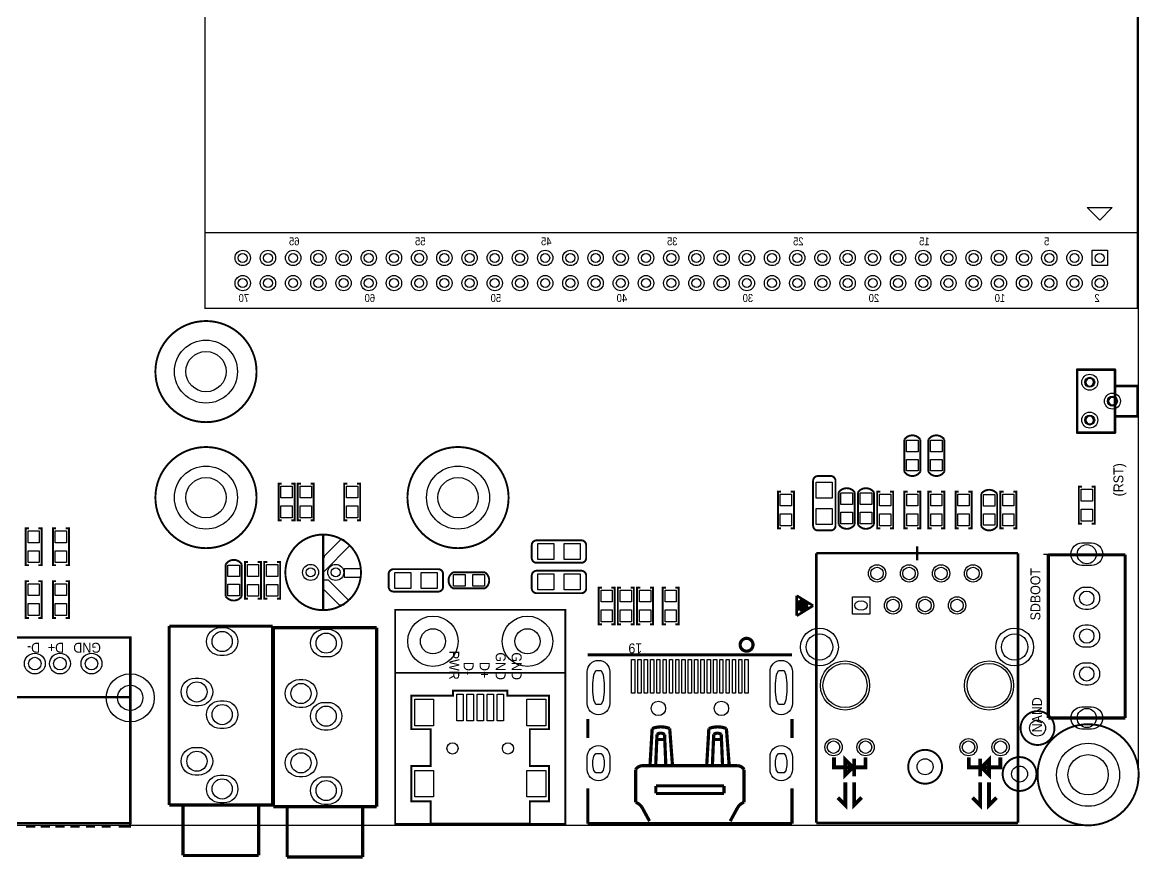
# Model space of a CAD drawing. Extents: x 0 to 180, y -3 to 135.
# Drawn here: x 91.4 to 180.1, y -2.7 to 63.7 of the extents above; entities that cross this region are included whole.
import ezdxf

# ---------------------------------------------------------------- set-up
doc = ezdxf.new("R2010")
doc.units = 0
doc.layers.get('0').update_dxf_attribs({"linetype": 'CONTINUOUS'})
for name, color, linetype in [('BG_OUTLINE', 3, 'CONTINUOUS'), ('BG_SILKSCREEN_TOP', 2, 'CONTINUOUS'), ('MANUFACTURING_NCDRILL_FIGU', 7, 'CONTINUOUS'), ('PG_SILKSCREEN_BOTTOM', 10, 'CONTINUOUS'), ('PG_SILKSCREEN_TOP', 11, 'CONTINUOUS'), ('PIN_BOTTOM', 13, 'CONTINUOUS'), ('PIN_TOP', 12, 'CONTINUOUS')]:
    doc.layers.add(name, color=color, linetype=linetype)

# ---------------------------------------------------------------- blocks, each defined once
blk = doc.blocks.new('FIGURE_CIRCLE')
blk.add_circle((0, 0), 0.5)
blk = doc.blocks.new('FIGURE_OBLONG')
blk.add_lwpolyline([(-0.5, -0.125), (-0.5, 0.125), (-0.416, 0.375), (-0.25, 0.5), (0.25, 0.5), (0.416, 0.375), (0.5, 0.125), (0.5, -0.125), (0.416, -0.375), (0.25, -0.5), (-0.25, -0.5), (-0.416, -0.375)], close=True)

msp = doc.modelspace()

# ---------------------------------------------------------------- linework, layer by layer
at = {"layer": 'BG_OUTLINE'}
msp.add_lwpolyline([(4, 0), (175.9999, 0, 0.414214), (179.9999, 4), (179.9999, 126, 0.414214), (175.9999, 130), (4, 130, 0.414214), (0, 126), (0, 4, 0.414215)], format="xyb", close=True, dxfattribs=at)
at = {"layer": 'BG_SILKSCREEN_TOP'}
for points, const_width in [([(178.1269, 36.1549), (175.1269, 36.1549)], 0.1999), ([(175.1269, 31.1549), (175.1269, 36.1549)], 0.1999), ([(178.1269, 31.1549), (178.1269, 36.1549)], 0.1999), ([(179.927, 34.8549), (178.1269, 34.8549)], 0.1999), ([(179.927, 32.4549), (179.927, 34.8549)], 0.1999), ([(179.927, 32.4549), (178.1269, 32.4549)], 0.1999), ([(178.1269, 31.1549), (175.1269, 31.1549)], 0.1999), ([(103.0839, 15.7995), (111.284, 15.7995)], 0.254), ([(103.0839, 1.5997), (103.0839, 15.7995)], 0.254), ([(111.284, 1.5997), (111.284, 15.7995)], 0.254), ([(111.3389, 15.6725), (119.539, 15.6725)], 0.254), ([(111.3389, 1.4727), (111.3389, 15.6725)], 0.254), ([(119.539, 1.4727), (119.539, 15.6725)], 0.254), ([(103.0839, 1.5997), (111.284, 1.5997)], 0.254), ([(104.1839, -2.4003), (104.1839, 1.5997)], 0.254), ([(110.1839, -2.4003), (110.1839, 1.5997)], 0.254), ([(111.3389, 1.4727), (119.539, 1.4727)], 0.254), ([(112.4389, -2.5273), (112.4389, 1.4727)], 0.254), ([(118.4389, -2.5273), (118.4389, 1.4727)], 0.254), ([(104.1839, -2.4003), (110.1839, -2.4003)], 0.254), ([(112.4389, -2.5273), (118.4389, -2.5273)], 0.254)]:
    msp.add_lwpolyline(points, dxfattribs=dict(at, const_width=const_width))
at = {"layer": 'BG_SILKSCREEN_TOP', "const_width": 0.1001}
for points in [[(175.1768, 36.155, 1), (175.07701, 36.15499, 1)], [(175.1768, 36.155, 1), (175.07701, 36.15499, 1)], [(178.1768, 36.155, 1), (178.077, 36.15499, 1)], [(178.1768, 36.155, 1), (178.077, 36.15499, 1)], [(178.1769, 34.855, 1), (178.0769, 34.85494, 1)], [(179.9771, 34.855, 1), (179.87694, 34.85494, 1)], [(179.9771, 34.855, 1), (179.87694, 34.85494, 1)], [(178.1768, 32.455, 1), (178.077, 32.45506, 1)], [(179.9769, 32.455, 1), (179.87714, 32.45506, 1)], [(179.9769, 32.455, 1), (179.87714, 32.45506, 1)], [(175.1768, 31.155, 1), (175.07701, 31.15501, 1)], [(175.1768, 31.155, 1), (175.07701, 31.15501, 1)], [(178.1768, 31.155, 1), (178.077, 31.15501, 1)], [(178.1768, 31.155, 1), (178.077, 31.15501, 1)]]:
    msp.add_lwpolyline(points, format="xyb", close=True, dxfattribs=at)
at = {"layer": 'BG_SILKSCREEN_TOP'}
for points in [[(176.4778, 35.155, 1), (175.776, 35.15499, 1)], [(176.4778, 35.155, 1), (175.776, 35.15499, 1)], [(176.427, 35.155, 1), (175.8268, 35.15499, 1)], [(178.2778, 33.655, 1), (177.5762, 33.655, 1)], [(178.2778, 33.655, 1), (177.5762, 33.655, 1)], [(178.227, 33.655, 1), (177.627, 33.655, 1)], [(176.4777, 32.1549, 1), (175.7761, 32.1549, 1)], [(176.4777, 32.1549, 1), (175.7761, 32.1549, 1)], [(176.4269, 32.1549, 1), (175.8269, 32.1549, 1)]]:
    msp.add_lwpolyline(points, format="xyb", close=True, dxfattribs=at)
at = {"layer": 'PG_SILKSCREEN_BOTTOM', "const_width": 0.1524}
msp.add_lwpolyline([(173.3285, 7.7114, 1), (170.64328, 7.71138, 1)], format="xyb", close=True, dxfattribs=at)
at = {"layer": 'PG_SILKSCREEN_TOP'}
for points, const_width in [([(105.918, 41.021), (105.918, 96.021), (179.918, 96.021), (179.918, 41.021)], 0.12), ([(121.012, 0.096), (134.512, 0.096), (134.512, 17.096), (121.012, 17.096)], 0.1524), ([(122.301, 10.287), (125.603, 10.287), (125.603, 10.668), (129.921, 10.668), (129.921, 10.287), (133.223, 10.287), (133.223, 7.62), (131.699, 7.62), (131.699, 4.699), (133.223, 4.699), (133.223, 1.905), (131.699, 1.905), (131.699, 0.127), (123.825, 0.127), (123.825, 1.905), (122.301, 1.905), (122.301, 4.699), (123.825, 4.699), (123.825, 7.62), (122.301, 7.62)], 0.1524), ([(156.733, 5.19), (156.733, 3.9901), (157.3329, 4.59)], 0.3), ([(168.133, 3.9901), (168.133, 5.19), (167.5331, 4.59)], 0.3)]:
    msp.add_lwpolyline(points, close=True, dxfattribs=dict(at, const_width=const_width))
for points in [[(175.918, 49.021), (177.918, 49.021), (176.918, 48.021)], [(115.4, 21.266), (115.4, 21.366), (116.7, 22.666), (116.9, 22.666), (117.4, 22.166), (115.4, 20.166), (115.3, 20.166), (115.3, 21.266)], [(117, 20.366), (118.3, 20.366), (118.3, 19.766), (118.2, 19.666), (117, 19.666)], [(115.4, 19.466), (115.7, 19.466), (117.3, 17.866), (116.9, 17.466), (116.6, 17.466), (115.3, 18.766), (115.3, 19.366)]]:
    msp.add_lwpolyline(points, close=True, dxfattribs=at)
for points, const_width in [([(105.918, 47.021), (179.918, 47.021)], 0.12), ([(112.014, 24.1935), (111.76, 24.1935), (111.76, 27.1145), (112.014, 27.1145)], 0.1524), ([(112.776, 24.1935), (113.03, 24.1935), (113.03, 27.1145), (112.776, 27.1145)], 0.1524), ([(113.538, 27.1145), (113.284, 27.1145), (113.284, 24.1935), (113.538, 24.1935)], 0.1524), ([(114.3, 27.1145), (114.554, 27.1145), (114.554, 24.1935), (114.3, 24.1935)], 0.1524), ([(117.221, 24.1935), (116.967, 24.1935), (116.967, 27.1145), (117.221, 27.1145)], 0.1524), ([(117.983, 24.1935), (118.237, 24.1935), (118.237, 27.1145), (117.983, 27.1145)], 0.1524), ([(154.178, 27.3304), (154.178, 23.7744)], 0.1524), ([(155.956, 23.7744), (155.956, 27.3304)], 0.1524), ([(175.514, 23.9395), (175.26, 23.9395), (175.26, 26.8605), (175.514, 26.8605)], 0.1524), ([(176.276, 23.9395), (176.53, 23.9395), (176.53, 26.8605), (176.276, 26.8605)], 0.1524), ([(151.638, 26.4795), (151.384, 26.4795), (151.384, 23.5585), (151.638, 23.5585)], 0.1524), ([(152.4, 26.4795), (152.654, 26.4795), (152.654, 23.5585), (152.4, 23.5585)], 0.1524), ([(159.512, 23.5585), (159.258, 23.5585), (159.258, 26.4795), (159.512, 26.4795)], 0.1524), ([(160.274, 23.5585), (160.528, 23.5585), (160.528, 26.4795), (160.274, 26.4795)], 0.1524), ([(161.671, 23.5585), (161.417, 23.5585), (161.417, 26.4795), (161.671, 26.4795)], 0.1524), ([(162.433, 23.5585), (162.687, 23.5585), (162.687, 26.4795), (162.433, 26.4795)], 0.1524), ([(163.576, 23.5585), (163.322, 23.5585), (163.322, 26.4795), (163.576, 26.4795)], 0.1524), ([(164.338, 23.5585), (164.592, 23.5585), (164.592, 26.4795), (164.338, 26.4795)], 0.1524), ([(165.735, 23.5585), (165.481, 23.5585), (165.481, 26.4795), (165.735, 26.4795)], 0.1524), ([(166.497, 23.5585), (166.751, 23.5585), (166.751, 26.4795), (166.497, 26.4795)], 0.1524), ([(169.291, 26.4795), (169.037, 26.4795), (169.037, 23.5585), (169.291, 23.5585)], 0.1524), ([(170.053, 26.4795), (170.307, 26.4795), (170.307, 23.5585), (170.053, 23.5585)], 0.1524), ([(91.948, 23.5585), (91.694, 23.5585), (91.694, 20.6375), (91.948, 20.6375)], 0.1524), ([(92.71, 23.5585), (92.964, 23.5585), (92.964, 20.6375), (92.71, 20.6375)], 0.1524), ([(94.107, 23.5585), (93.853, 23.5585), (93.853, 20.6375), (94.107, 20.6375)], 0.1524), ([(94.869, 23.5585), (95.123, 23.5585), (95.123, 20.6375), (94.869, 20.6375)], 0.1524), ([(115.3, 23.066), (115.3, 17.066)], 0.2), ([(135.7884, 22.606), (132.2324, 22.606)], 0.1524), ([(162.433, 21.021), (162.433, 22.1209)], 0.2007), ([(154.432, 0.1981), (154.432, 21.59)], 0.2007), ([(154.432, 21.59), (170.434, 21.59)], 0.2007), ([(170.434, 0.1981), (170.434, 21.59)], 0.2007), ([(178.943, 21.463), (172.847, 21.463)], 0.254), ([(172.847, 8.509), (172.847, 21.463)], 0.254), ([(178.943, 8.509), (178.943, 21.463)], 0.254), ([(109.347, 20.8915), (109.093, 20.8915), (109.093, 17.9705), (109.347, 17.9705)], 0.1524), ([(110.109, 20.8915), (110.363, 20.8915), (110.363, 17.9705), (110.109, 17.9705)], 0.1524), ([(110.871, 17.9705), (110.617, 17.9705), (110.617, 20.8915), (110.871, 20.8915)], 0.1524), ([(111.633, 17.9705), (111.887, 17.9705), (111.887, 20.8915), (111.633, 20.8915)], 0.1524), ([(124.4346, 20.32), (120.8786, 20.32)], 0.1524), ([(132.2324, 20.828), (135.7884, 20.828)], 0.1524), ([(135.7884, 20.193), (132.2324, 20.193)], 0.1524), ([(91.948, 16.4465), (91.694, 16.4465), (91.694, 19.3675), (91.948, 19.3675)], 0.1524), ([(92.71, 16.4465), (92.964, 16.4465), (92.964, 19.3675), (92.71, 19.3675)], 0.1524), ([(94.107, 16.4465), (93.853, 16.4465), (93.853, 19.3675), (94.107, 19.3675)], 0.1524), ([(94.869, 16.4465), (95.123, 16.4465), (95.123, 19.3675), (94.869, 19.3675)], 0.1524), ([(137.414, 15.9385), (137.16, 15.9385), (137.16, 18.8595), (137.414, 18.8595)], 0.1524), ([(138.176, 15.9385), (138.43, 15.9385), (138.43, 18.8595), (138.176, 18.8595)], 0.1524), ([(138.938, 15.9385), (138.684, 15.9385), (138.684, 18.8595), (138.938, 18.8595)], 0.1524), ([(139.7, 15.9385), (139.954, 15.9385), (139.954, 18.8595), (139.7, 18.8595)], 0.1524), ([(140.462, 15.9385), (140.208, 15.9385), (140.208, 18.8595), (140.462, 18.8595)], 0.1524), ([(141.224, 15.9385), (141.478, 15.9385), (141.478, 18.8595), (141.224, 18.8595)], 0.1524), ([(142.494, 15.9385), (142.24, 15.9385), (142.24, 18.8595), (142.494, 18.8595)], 0.1524), ([(143.256, 15.9385), (143.51, 15.9385), (143.51, 18.8595), (143.256, 18.8595)], 0.1524), ([(120.8786, 18.542), (124.4346, 18.542)], 0.1524), ([(132.2324, 18.415), (135.7884, 18.415)], 0.1524), ([(152.8775, 18.2194), (154.178, 17.4193)], 0.2007), ([(152.8775, 16.6192), (152.8775, 18.2194)], 0.2007), ([(153.0883, 17.8511), (153.7614, 17.4244)], 0.5994), ([(153.0883, 17.8511), (153.1214, 17.0332)], 0.5994), ([(152.8775, 16.6192), (154.178, 17.4193)], 0.2007), ([(153.1214, 17.0332), (153.7614, 17.4244)], 0.5994), ([(99.9897, 10.1092), (99.9897, 14.8971), (86.7817, 14.8971), (86.7817, 0.1651), (99.9897, 0.1651), (99.9897, 10.1194), (99.949, 10.16), (86.868, 10.16)], 0.2032), ([(136.299, 13.5209), (152.4991, 13.5209)], 0.254), ([(121.012, 12.096), (134.512, 12.096)], 0.1524), ([(136.299, 8.4211), (136.299, 6.921)], 0.254), ([(152.4991, 8.4211), (152.4991, 6.921)], 0.254), ([(178.943, 8.509), (172.847, 8.509)], 0.254), ([(142.3891, 7.205), (142.489, 4.8049)], 0.254), ([(142.7966, 7.6736), (143.016, 4.7701)], 0.254), ([(146.889, 7.205), (146.9891, 4.8049)], 0.254), ([(147.2967, 7.6736), (147.5161, 4.7701)], 0.254), ([(141.7889, 6.8049), (142.3891, 6.8049)], 0.254), ([(146.2891, 6.8049), (146.889, 6.8049)], 0.254), ([(158.3329, 5.3899), (158.3329, 4.59), (155.8331, 4.59), (155.8331, 5.3899)], 0.3), ([(157.433, 3.89), (157.433, 5.2901)], 0.3), ([(169.0329, 5.3899), (169.0329, 4.59), (166.5331, 4.59), (166.5331, 5.3899)], 0.3), ([(167.433, 3.89), (167.433, 5.2901)], 0.3), ([(136.299, 0.1209), (136.299, 2.921)], 0.254), ([(141.699, 2.5209), (141.699, 3.1209)], 0.254), ([(141.699, 3.1209), (147.0991, 3.1209)], 0.254), ([(147.0991, 3.1209), (147.0991, 2.5209)], 0.254), ([(152.4991, 2.921), (152.4991, 0.1209)], 0.254), ([(156.733, 3.3899), (156.733, 1.59), (156.133, 2.19)], 0.3), ([(157.433, 3.3899), (157.433, 1.59), (158.033, 2.19)], 0.3), ([(167.433, 3.3899), (167.433, 1.59), (166.833, 2.19)], 0.3), ([(168.133, 3.3899), (168.133, 1.59), (168.733, 2.19)], 0.3), ([(147.0991, 2.5209), (141.699, 2.5209)], 0.254), ([(148.1991, 1.4209), (147.5989, 0.3211)], 0.254), ([(99.9744, 0.1778), (99.9744, -0.127), (99.06, -0.127)], 0.1524), ([(152.4991, 0.1209), (136.299, 0.1209)], 0.254), ([(154.432, 0.1829), (170.434, 0.1829)], 0.2007), ([(92.456, -0.127), (91.7194, -0.127)], 0.1524), ([(93.6244, -0.127), (92.8878, -0.127)], 0.1524), ([(94.7928, -0.127), (94.0562, -0.127)], 0.1524), ([(95.9866, -0.127), (95.25, -0.127)], 0.1524), ([(97.2058, -0.127), (96.4692, -0.127)], 0.1524), ([(98.4504, -0.127), (97.7138, -0.127)], 0.1524)]:
    msp.add_lwpolyline(points, dxfattribs=dict(at, const_width=const_width))
for points, const_width in [([(110.0132, 35.9999, 1), (101.98678, 35.9999, 1)], 0.1524), ([(161.417, 28.067), (161.417, 30.607, -0.520792), (162.687, 30.607), (162.687, 28.067, -0.55976)], 0.1524), ([(163.322, 28.067), (163.322, 30.607, -0.520792), (164.592, 30.607), (164.592, 28.067, -0.55976)], 0.1524), ([(110.0132, 25.9999, 1), (101.98678, 25.99989, 1)], 0.1524), ([(130.0132, 25.9999, 1), (121.9868, 25.99989, 1)], 0.1524), ([(156.21, 23.876), (156.21, 26.416, -0.520792), (157.48, 26.416), (157.48, 23.876, -0.55976)], 0.1524), ([(157.734, 23.876), (157.734, 26.416, -0.520792), (159.004, 26.416), (159.004, 23.876, -0.55976)], 0.1524), ([(167.513, 23.749), (167.513, 26.289, -0.520792), (168.783, 26.289), (168.783, 23.749, -0.55976)], 0.1524), ([(118.3, 20.066, 1), (112.3, 20.066, 1)], 0.1524), ([(108.839, 20.701), (108.839, 18.161, -0.520792), (107.569, 18.161), (107.569, 20.701, -0.559779)], 0.1524), ([(125.603, 20.066), (128.143, 20.066, -0.520877), (128.143, 18.796), (125.603, 18.796, -0.55976)], 0.1524), ([(149.4089, 14.321, 1), (148.38949, 14.321, 1)], 0.254), ([(180.0131, 4, 1), (171.9867, 3.99998, 1)], 0.1524), ([(164.408, 4.638, 1), (161.72292, 4.63808, 1)], 0.1524), ([(171.9035, 4.064, 1), (169.2185, 4.064, 1)], 0.1524)]:
    msp.add_lwpolyline(points, format="xyb", close=True, dxfattribs=dict(at, const_width=const_width))
for points, const_width in [([(154.178, 27.3304, -0.414214), (154.559, 27.7114), (155.575, 27.7114, -0.414214), (155.956, 27.3304)], 0.1524), ([(155.956, 23.7744, -0.414214), (155.575, 23.3934), (154.559, 23.3934, -0.414214), (154.178, 23.7744)], 0.1524), ([(132.2324, 20.828, -0.414214), (131.8514, 21.209), (131.8514, 22.225, -0.414214), (132.2324, 22.606)], 0.1524), ([(135.7884, 22.606, -0.414214), (136.1694, 22.225), (136.1694, 21.209, -0.414214), (135.7884, 20.828)], 0.1524), ([(120.8786, 18.542, -0.414214), (120.4976, 18.923), (120.4976, 19.939, -0.414214), (120.8786, 20.32)], 0.1524), ([(124.4346, 20.32, -0.414214), (124.8156, 19.939), (124.8156, 18.923, -0.414214), (124.4346, 18.542)], 0.1524), ([(132.2324, 18.415, -0.414214), (131.8514, 18.796), (131.8514, 19.812, -0.414214), (132.2324, 20.193)], 0.1524), ([(135.7884, 20.193, -0.414214), (136.1694, 19.812), (136.1694, 18.796, -0.414214), (135.7884, 18.415)], 0.1524), ([(141.236, 4.7701), (141.4067, 7.6736, -0.189399), (142.7966, 7.6736)], 0.254), ([(141.6891, 4.8049), (141.7889, 7.205, -0.333147), (142.3891, 7.205)], 0.254), ([(145.7361, 4.7701), (145.9068, 7.6736, -0.189399), (147.2967, 7.6736)], 0.254), ([(146.189, 4.8049), (146.2891, 7.205, -0.333082), (146.889, 7.205)], 0.254), ([(140.0991, 1.8209), (140.0991, 4.4211, -0.236012), (140.5989, 4.7211)], 0.254), ([(140.5989, 4.7211), (148.1991, 4.7211, -0.236029), (148.699, 4.4211)], 0.254), ([(148.699, 4.4211), (148.699, 1.8209, 0.162245), (148.1991, 1.4209)], 0.254), ([(141.1991, 0.3211), (140.5989, 1.4209, 0.151034), (140.0991, 1.8209)], 0.254)]:
    msp.add_lwpolyline(points, format="xyb", dxfattribs=dict(at, const_width=const_width))
msp.add_lwpolyline([(173.228, 21.4859), (172.466, 21.4861)], dxfattribs=at)
msp.add_lwpolyline([(173.228, 21.4859), (172.466, 21.4861)], dxfattribs=at)
msp.add_lwpolyline([(173.228, 21.4859), (172.466, 21.4861)], dxfattribs=at)
at = {"layer": 'PIN_BOTTOM'}
for points in [[(176.3084, 44.4114), (176.3084, 45.6306), (177.5276, 45.6306), (177.5276, 44.4114)], [(158.6662, 18.128), (158.6662, 16.7564), (157.2946, 16.7564), (157.2946, 18.128)]]:
    msp.add_lwpolyline(points, close=True, dxfattribs=at)
for points in [[(175.514, 22.398), (176.276, 22.398, -1), (176.276, 20.62), (175.514, 20.62, -1)], [(175.768, 18.8981), (176.022, 18.8981, -1), (176.022, 17.1201), (175.768, 17.1201, -1)], [(107.4345, 13.47835), (107.1345, 13.47835, -1), (107.1345, 15.67825), (107.4345, 15.67825, -1)], [(115.6895, 13.35135), (115.3895, 13.35135, -1), (115.3895, 15.55125), (115.6895, 15.55125, -1)], [(175.768, 15.8981), (176.022, 15.8981, -1), (176.022, 14.1201), (175.768, 14.1201, -1)], [(138.0381, 12.191), (138.0381, 9.651, -1), (136.2601, 9.651), (136.2601, 12.191, -1)], [(152.5379, 12.191), (152.5379, 9.651, -1), (150.7599, 9.651), (150.7599, 12.191, -1)], [(175.768, 12.8981), (176.022, 12.8981, -1), (176.022, 11.1201), (175.768, 11.1201, -1)], [(105.4345, 9.47835), (105.1345, 9.47835, -1), (105.1345, 11.67825), (105.4345, 11.67825, -1)], [(113.6895, 9.35135), (113.3895, 9.35135, -1), (113.3895, 11.55125), (113.6895, 11.55125, -1)], [(107.4345, 7.67855), (107.1345, 7.67855, -1), (107.1345, 9.87845), (107.4345, 9.87845, -1)], [(115.6895, 7.55155), (115.3895, 7.55155, -1), (115.3895, 9.75145), (115.6895, 9.75145, -1)], [(175.514, 9.398), (176.276, 9.398, -1), (176.276, 7.62), (175.514, 7.62, -1)], [(138.0381, 5.429), (138.0381, 4.413, -1), (136.2601, 4.413), (136.2601, 5.429, -1)], [(152.5379, 5.429), (152.5379, 4.413, -1), (150.7599, 4.413), (150.7599, 5.429, -1)], [(105.4345, 3.97855), (105.1345, 3.97855, -1), (105.1345, 6.17845), (105.4345, 6.17845, -1)], [(113.6895, 3.85155), (113.3895, 3.85155, -1), (113.3895, 6.05145), (113.6895, 6.05145, -1)], [(107.4345, 1.77835), (107.1345, 1.77835, -1), (107.1345, 3.97825), (107.4345, 3.97825, -1)], [(115.6895, 1.65135), (115.3895, 1.65135, -1), (115.3895, 3.85125), (115.6895, 3.85125, -1)]]:
    msp.add_lwpolyline(points, format="xyb", close=True, dxfattribs=at)
for centre, radius in [((108.9179, 45.021), 0.6096), ((110.9179, 45.021), 0.6096), ((112.9179, 45.021), 0.6096), ((114.9179, 45.021), 0.6096), ((116.9179, 45.021), 0.6096), ((118.9179, 45.021), 0.6096), ((120.9179, 45.021), 0.6096), ((122.9179, 45.021), 0.6096), ((124.9179, 45.021), 0.6096), ((126.9179, 45.021), 0.6096), ((128.9179, 45.021), 0.6096), ((130.9179, 45.021), 0.6096), ((132.9179, 45.021), 0.6096), ((134.9179, 45.021), 0.6096), ((136.9179, 45.021), 0.6096), ((138.9179, 45.021), 0.6096), ((140.9179, 45.021), 0.6096), ((142.9179, 45.021), 0.6096), ((144.9179, 45.021), 0.6096), ((146.9179, 45.021), 0.6096), ((148.9179, 45.021), 0.6096), ((150.9179, 45.021), 0.6096), ((152.9179, 45.021), 0.6096), ((154.918, 45.021), 0.6096), ((156.918, 45.021), 0.6096), ((158.918, 45.021), 0.6096), ((160.918, 45.021), 0.6096), ((162.918, 45.021), 0.6096), ((164.918, 45.021), 0.6096), ((166.918, 45.021), 0.6096), ((168.918, 45.021), 0.6096), ((170.918, 45.021), 0.6096), ((172.918, 45.021), 0.6096), ((174.918, 45.021), 0.6096), ((108.9179, 43.021), 0.6096), ((110.9179, 43.021), 0.6096), ((112.9179, 43.021), 0.6096), ((114.9179, 43.021), 0.6096), ((116.9179, 43.021), 0.6096), ((118.9179, 43.021), 0.6096), ((120.9179, 43.021), 0.6096), ((122.9179, 43.021), 0.6096), ((124.9179, 43.021), 0.6096), ((126.9179, 43.021), 0.6096), ((128.9179, 43.021), 0.6096), ((130.9179, 43.021), 0.6096), ((132.9179, 43.021), 0.6096), ((134.9179, 43.021), 0.6096), ((136.9179, 43.021), 0.6096), ((138.9179, 43.021), 0.6096), ((140.9179, 43.021), 0.6096), ((142.9179, 43.021), 0.6096), ((144.9179, 43.021), 0.6096), ((146.9179, 43.021), 0.6096), ((148.9179, 43.021), 0.6096), ((150.9179, 43.021), 0.6096), ((152.9179, 43.021), 0.6096), ((154.918, 43.021), 0.6096), ((156.918, 43.021), 0.6096), ((158.918, 43.021), 0.6096), ((160.918, 43.021), 0.6096), ((162.918, 43.021), 0.6096), ((164.918, 43.021), 0.6096), ((166.918, 43.021), 0.6096), ((168.918, 43.021), 0.6096), ((170.918, 43.021), 0.6096), ((172.918, 43.021), 0.6096), ((174.918, 43.021), 0.6096), ((176.918, 43.021), 0.6096), ((106, 35.9999), 2.5), ((176.1269, 35.1549), 0.635), ((177.927, 33.655), 0.635), ((176.1269, 32.1549), 0.635), ((106, 25.9999), 2.5), ((126, 25.9999), 2.5), ((114.3, 20.066), 0.635), ((116.3, 20.066), 0.635), ((159.2504, 19.9822), 0.6858), ((161.7904, 19.9822), 0.6858), ((164.3304, 19.9822), 0.6858), ((166.8704, 19.9822), 0.6858), ((160.5204, 17.4422), 0.6858), ((163.0604, 17.4422), 0.6858), ((165.6004, 17.4422), 0.6858), ((124.012, 14.596), 2), ((131.512, 14.596), 2), ((154.6804, 14.1422), 1.4986), ((170.1703, 14.1422), 1.4986), ((92.4204, 12.827), 0.8255), ((94.4143, 12.827), 0.8255), ((96.9162, 12.827), 0.8255), ((156.7104, 11.0922), 1.94995), ((168.1404, 11.0922), 1.94995), ((99.9896, 10.1092), 1.905), ((141.8989, 9.271), 0.5715), ((146.8991, 9.271), 0.5715), ((171.9859, 7.7114), 0.635), ((155.8003, 6.1923), 0.6858), ((158.3403, 6.1923), 0.6858), ((166.5105, 6.1923), 0.6858), ((169.0505, 6.1923), 0.6858), ((175.9999, 4), 2.5)]:
    msp.add_circle(centre, radius, dxfattribs=at)
at = {"layer": 'PIN_TOP'}
for points in [[(176.3084, 44.4114), (176.3084, 45.6306), (177.5276, 45.6306), (177.5276, 44.4114)], [(162.5092, 29.6418), (161.5948, 29.6418), (161.5948, 30.5562), (162.5092, 30.5562)], [(164.4142, 29.6418), (163.4998, 29.6418), (163.4998, 30.5562), (164.4142, 30.5562)], [(162.5092, 28.1178), (161.5948, 28.1178), (161.5948, 29.0322), (162.5092, 29.0322)], [(164.4142, 28.1178), (163.4998, 28.1178), (163.4998, 29.0322), (164.4142, 29.0322)], [(112.8395, 25.9715), (111.9505, 25.9715), (111.9505, 26.9113), (112.8395, 26.9113)], [(113.4745, 26.9113), (114.3635, 26.9113), (114.3635, 25.9715), (113.4745, 25.9715)], [(118.0465, 25.9715), (117.1575, 25.9715), (117.1575, 26.9113), (118.0465, 26.9113)], [(155.702, 25.9588), (154.432, 25.9588), (154.432, 27.2288), (155.702, 27.2288)], [(176.3395, 25.7175), (175.4505, 25.7175), (175.4505, 26.6573), (176.3395, 26.6573)], [(151.5745, 26.2763), (152.4635, 26.2763), (152.4635, 25.3365), (151.5745, 25.3365)], [(157.3022, 25.4508), (156.3878, 25.4508), (156.3878, 26.3652), (157.3022, 26.3652)], [(158.8262, 25.4508), (157.9118, 25.4508), (157.9118, 26.3652), (158.8262, 26.3652)], [(160.3375, 25.3365), (159.4485, 25.3365), (159.4485, 26.2763), (160.3375, 26.2763)], [(162.4965, 25.3365), (161.6075, 25.3365), (161.6075, 26.2763), (162.4965, 26.2763)], [(164.4015, 25.3365), (163.5125, 25.3365), (163.5125, 26.2763), (164.4015, 26.2763)], [(166.5605, 25.3365), (165.6715, 25.3365), (165.6715, 26.2763), (166.5605, 26.2763)], [(168.6052, 25.3238), (167.6908, 25.3238), (167.6908, 26.2382), (168.6052, 26.2382)], [(169.2275, 26.2763), (170.1165, 26.2763), (170.1165, 25.3365), (169.2275, 25.3365)], [(112.8395, 24.3967), (111.9505, 24.3967), (111.9505, 25.3365), (112.8395, 25.3365)], [(113.4745, 25.3365), (114.3635, 25.3365), (114.3635, 24.3967), (113.4745, 24.3967)], [(118.0465, 24.3967), (117.1575, 24.3967), (117.1575, 25.3365), (118.0465, 25.3365)], [(155.702, 23.876), (154.432, 23.876), (154.432, 25.146), (155.702, 25.146)], [(157.3022, 23.9268), (156.3878, 23.9268), (156.3878, 24.8412), (157.3022, 24.8412)], [(158.8262, 23.9268), (157.9118, 23.9268), (157.9118, 24.8412), (158.8262, 24.8412)], [(176.3395, 24.1427), (175.4505, 24.1427), (175.4505, 25.0825), (176.3395, 25.0825)], [(151.5745, 24.7015), (152.4635, 24.7015), (152.4635, 23.7617), (151.5745, 23.7617)], [(160.3375, 23.7617), (159.4485, 23.7617), (159.4485, 24.7015), (160.3375, 24.7015)], [(162.4965, 23.7617), (161.6075, 23.7617), (161.6075, 24.7015), (162.4965, 24.7015)], [(164.4015, 23.7617), (163.5125, 23.7617), (163.5125, 24.7015), (164.4015, 24.7015)], [(166.5605, 23.7617), (165.6715, 23.7617), (165.6715, 24.7015), (166.5605, 24.7015)], [(168.6052, 23.7998), (167.6908, 23.7998), (167.6908, 24.7142), (168.6052, 24.7142)], [(169.2275, 24.7015), (170.1165, 24.7015), (170.1165, 23.7617), (169.2275, 23.7617)], [(91.8845, 23.3553), (92.7735, 23.3553), (92.7735, 22.4155), (91.8845, 22.4155)], [(94.0435, 23.3553), (94.9325, 23.3553), (94.9325, 22.4155), (94.0435, 22.4155)], [(132.334, 21.082), (132.334, 22.352), (133.604, 22.352), (133.604, 21.082)], [(134.4168, 21.082), (134.4168, 22.352), (135.6868, 22.352), (135.6868, 21.082)], [(91.8845, 21.7805), (92.7735, 21.7805), (92.7735, 20.8407), (91.8845, 20.8407)], [(94.0435, 21.7805), (94.9325, 21.7805), (94.9325, 20.8407), (94.0435, 20.8407)], [(107.7468, 20.6502), (108.6612, 20.6502), (108.6612, 19.7358), (107.7468, 19.7358)], [(109.2835, 20.6883), (110.1725, 20.6883), (110.1725, 19.7485), (109.2835, 19.7485)], [(111.6965, 19.7485), (110.8075, 19.7485), (110.8075, 20.6883), (111.6965, 20.6883)], [(122.2502, 20.066), (122.2502, 18.796), (120.9802, 18.796), (120.9802, 20.066)], [(124.333, 20.066), (124.333, 18.796), (123.063, 18.796), (123.063, 20.066)], [(125.6538, 18.9738), (125.6538, 19.8882), (126.5682, 19.8882), (126.5682, 18.9738)], [(127.1778, 18.9738), (127.1778, 19.8882), (128.0922, 19.8882), (128.0922, 18.9738)], [(132.334, 18.669), (132.334, 19.939), (133.604, 19.939), (133.604, 18.669)], [(134.4168, 18.669), (134.4168, 19.939), (135.6868, 19.939), (135.6868, 18.669)], [(92.7735, 18.2245), (91.8845, 18.2245), (91.8845, 19.1643), (92.7735, 19.1643)], [(94.9325, 18.2245), (94.0435, 18.2245), (94.0435, 19.1643), (94.9325, 19.1643)], [(107.7468, 19.1262), (108.6612, 19.1262), (108.6612, 18.2118), (107.7468, 18.2118)], [(109.2835, 19.1135), (110.1725, 19.1135), (110.1725, 18.1737), (109.2835, 18.1737)], [(111.6965, 18.1737), (110.8075, 18.1737), (110.8075, 19.1135), (111.6965, 19.1135)], [(138.2395, 17.7165), (137.3505, 17.7165), (137.3505, 18.6563), (138.2395, 18.6563)], [(139.7635, 17.7165), (138.8745, 17.7165), (138.8745, 18.6563), (139.7635, 18.6563)], [(141.2875, 17.7165), (140.3985, 17.7165), (140.3985, 18.6563), (141.2875, 18.6563)], [(143.3195, 17.7165), (142.4305, 17.7165), (142.4305, 18.6563), (143.3195, 18.6563)], [(158.6662, 18.128), (158.6662, 16.7564), (157.2946, 16.7564), (157.2946, 18.128)], [(92.7735, 16.6497), (91.8845, 16.6497), (91.8845, 17.5895), (92.7735, 17.5895)], [(94.9325, 16.6497), (94.0435, 16.6497), (94.0435, 17.5895), (94.9325, 17.5895)], [(138.2395, 16.1417), (137.3505, 16.1417), (137.3505, 17.0815), (138.2395, 17.0815)], [(139.7635, 16.1417), (138.8745, 16.1417), (138.8745, 17.0815), (139.7635, 17.0815)], [(141.2875, 16.1417), (140.3985, 16.1417), (140.3985, 17.0815), (141.2875, 17.0815)], [(143.3195, 16.1417), (142.4305, 16.1417), (142.4305, 17.0815), (143.3195, 17.0815)], [(139.7719, 10.4874), (139.7719, 13.1544), (140.0259, 13.1544), (140.0259, 10.4874)], [(140.272, 10.4874), (140.272, 13.1544), (140.526, 13.1544), (140.526, 10.4874)], [(140.7719, 10.4874), (140.7719, 13.1544), (141.0259, 13.1544), (141.0259, 10.4874)], [(141.272, 10.4874), (141.272, 13.1544), (141.526, 13.1544), (141.526, 10.4874)], [(141.7719, 10.4874), (141.7719, 13.1544), (142.0259, 13.1544), (142.0259, 10.4874)], [(142.272, 10.4874), (142.272, 13.1544), (142.526, 13.1544), (142.526, 10.4874)], [(142.7719, 10.4874), (142.7719, 13.1544), (143.0259, 13.1544), (143.0259, 10.4874)], [(143.272, 10.4874), (143.272, 13.1544), (143.526, 13.1544), (143.526, 10.4874)], [(143.7719, 10.4874), (143.7719, 13.1544), (144.0259, 13.1544), (144.0259, 10.4874)], [(144.272, 10.4874), (144.272, 13.1544), (144.526, 13.1544), (144.526, 10.4874)], [(144.7721, 10.4874), (144.7721, 13.1544), (145.0261, 13.1544), (145.0261, 10.4874)], [(145.272, 10.4874), (145.272, 13.1544), (145.526, 13.1544), (145.526, 10.4874)], [(145.7721, 10.4874), (145.7721, 13.1544), (146.0261, 13.1544), (146.0261, 10.4874)], [(146.272, 10.4874), (146.272, 13.1544), (146.526, 13.1544), (146.526, 10.4874)], [(146.7721, 10.4874), (146.7721, 13.1544), (147.0261, 13.1544), (147.0261, 10.4874)], [(147.272, 10.4874), (147.272, 13.1544), (147.526, 13.1544), (147.526, 10.4874)], [(147.7721, 10.4874), (147.7721, 13.1544), (148.0261, 13.1544), (148.0261, 10.4874)], [(148.272, 10.4874), (148.272, 13.1544), (148.526, 13.1544), (148.526, 10.4874)], [(148.7721, 10.4874), (148.7721, 13.1544), (149.0261, 13.1544), (149.0261, 10.4874)], [(122.5626, 7.8918), (122.5626, 10), (124.0612, 10), (124.0612, 7.8918)], [(125.9081, 8.2918), (125.9081, 10.4), (126.4161, 10.4), (126.4161, 8.2918)], [(126.7079, 8.2918), (126.7079, 10.4), (127.2159, 10.4), (127.2159, 8.2918)], [(127.508, 8.2918), (127.508, 10.4), (128.016, 10.4), (128.016, 8.2918)], [(128.3081, 8.2918), (128.3081, 10.4), (128.8161, 10.4), (128.8161, 8.2918)], [(129.1079, 8.2918), (129.1079, 10.4), (129.6159, 10.4), (129.6159, 8.2918)], [(131.4628, 7.8918), (131.4628, 10), (132.9614, 10), (132.9614, 7.8918)], [(122.5626, 2.2418), (122.5626, 4.35), (124.0612, 4.35), (124.0612, 2.2418)], [(131.4628, 2.2418), (131.4628, 4.35), (132.9614, 4.35), (132.9614, 2.2418)]]:
    msp.add_lwpolyline(points, close=True, dxfattribs=at)
for points in [[(175.514, 22.398), (176.276, 22.398, -1), (176.276, 20.62), (175.514, 20.62, -1)], [(175.768, 18.8981), (176.022, 18.8981, -1), (176.022, 17.1201), (175.768, 17.1201, -1)], [(107.4345, 13.47835), (107.1345, 13.47835, -1), (107.1345, 15.67825), (107.4345, 15.67825, -1)], [(115.6895, 13.35135), (115.3895, 13.35135, -1), (115.3895, 15.55125), (115.6895, 15.55125, -1)], [(175.768, 15.8981), (176.022, 15.8981, -1), (176.022, 14.1201), (175.768, 14.1201, -1)], [(138.0381, 12.191), (138.0381, 9.651, -1), (136.2601, 9.651), (136.2601, 12.191, -1)], [(152.5379, 12.191), (152.5379, 9.651, -1), (150.7599, 9.651), (150.7599, 12.191, -1)], [(175.768, 12.8981), (176.022, 12.8981, -1), (176.022, 11.1201), (175.768, 11.1201, -1)], [(105.4345, 9.47835), (105.1345, 9.47835, -1), (105.1345, 11.67825), (105.4345, 11.67825, -1)], [(113.6895, 9.35135), (113.3895, 9.35135, -1), (113.3895, 11.55125), (113.6895, 11.55125, -1)], [(107.4345, 7.67855), (107.1345, 7.67855, -1), (107.1345, 9.87845), (107.4345, 9.87845, -1)], [(115.6895, 7.55155), (115.3895, 7.55155, -1), (115.3895, 9.75145), (115.6895, 9.75145, -1)], [(175.514, 9.398), (176.276, 9.398, -1), (176.276, 7.62), (175.514, 7.62, -1)], [(138.0381, 5.429), (138.0381, 4.413, -1), (136.2601, 4.413), (136.2601, 5.429, -1)], [(152.5379, 5.429), (152.5379, 4.413, -1), (150.7599, 4.413), (150.7599, 5.429, -1)], [(105.4345, 3.97855), (105.1345, 3.97855, -1), (105.1345, 6.17845), (105.4345, 6.17845, -1)], [(113.6895, 3.85155), (113.3895, 3.85155, -1), (113.3895, 6.05145), (113.6895, 6.05145, -1)], [(107.4345, 1.77835), (107.1345, 1.77835, -1), (107.1345, 3.97825), (107.4345, 3.97825, -1)], [(115.6895, 1.65135), (115.3895, 1.65135, -1), (115.3895, 3.85125), (115.6895, 3.85125, -1)]]:
    msp.add_lwpolyline(points, format="xyb", close=True, dxfattribs=at)
for centre, radius in [((108.9179, 45.021), 0.6096), ((110.9179, 45.021), 0.6096), ((112.9179, 45.021), 0.6096), ((114.9179, 45.021), 0.6096), ((116.9179, 45.021), 0.6096), ((118.9179, 45.021), 0.6096), ((120.9179, 45.021), 0.6096), ((122.9179, 45.021), 0.6096), ((124.9179, 45.021), 0.6096), ((126.9179, 45.021), 0.6096), ((128.9179, 45.021), 0.6096), ((130.9179, 45.021), 0.6096), ((132.9179, 45.021), 0.6096), ((134.9179, 45.021), 0.6096), ((136.9179, 45.021), 0.6096), ((138.9179, 45.021), 0.6096), ((140.9179, 45.021), 0.6096), ((142.9179, 45.021), 0.6096), ((144.9179, 45.021), 0.6096), ((146.9179, 45.021), 0.6096), ((148.9179, 45.021), 0.6096), ((150.9179, 45.021), 0.6096), ((152.9179, 45.021), 0.6096), ((154.918, 45.021), 0.6096), ((156.918, 45.021), 0.6096), ((158.918, 45.021), 0.6096), ((160.918, 45.021), 0.6096), ((162.918, 45.021), 0.6096), ((164.918, 45.021), 0.6096), ((166.918, 45.021), 0.6096), ((168.918, 45.021), 0.6096), ((170.918, 45.021), 0.6096), ((172.918, 45.021), 0.6096), ((174.918, 45.021), 0.6096), ((108.9179, 43.021), 0.6096), ((110.9179, 43.021), 0.6096), ((112.9179, 43.021), 0.6096), ((114.9179, 43.021), 0.6096), ((116.9179, 43.021), 0.6096), ((118.9179, 43.021), 0.6096), ((120.9179, 43.021), 0.6096), ((122.9179, 43.021), 0.6096), ((124.9179, 43.021), 0.6096), ((126.9179, 43.021), 0.6096), ((128.9179, 43.021), 0.6096), ((130.9179, 43.021), 0.6096), ((132.9179, 43.021), 0.6096), ((134.9179, 43.021), 0.6096), ((136.9179, 43.021), 0.6096), ((138.9179, 43.021), 0.6096), ((140.9179, 43.021), 0.6096), ((142.9179, 43.021), 0.6096), ((144.9179, 43.021), 0.6096), ((146.9179, 43.021), 0.6096), ((148.9179, 43.021), 0.6096), ((150.9179, 43.021), 0.6096), ((152.9179, 43.021), 0.6096), ((154.918, 43.021), 0.6096), ((156.918, 43.021), 0.6096), ((158.918, 43.021), 0.6096), ((160.918, 43.021), 0.6096), ((162.918, 43.021), 0.6096), ((164.918, 43.021), 0.6096), ((166.918, 43.021), 0.6096), ((168.918, 43.021), 0.6096), ((170.918, 43.021), 0.6096), ((172.918, 43.021), 0.6096), ((174.918, 43.021), 0.6096), ((176.918, 43.021), 0.6096), ((106, 35.9999), 2.5), ((176.1269, 35.1549), 0.635), ((177.927, 33.655), 0.635), ((176.1269, 32.1549), 0.635), ((106, 25.9999), 2.5), ((126, 25.9999), 2.5), ((114.3, 20.066), 0.635), ((116.3, 20.066), 0.635), ((159.2504, 19.9822), 0.6858), ((161.7904, 19.9822), 0.6858), ((164.3304, 19.9822), 0.6858), ((166.8704, 19.9822), 0.6858), ((160.5204, 17.4422), 0.6858), ((163.0604, 17.4422), 0.6858), ((165.6004, 17.4422), 0.6858), ((124.012, 14.596), 2), ((131.512, 14.596), 2), ((154.6804, 14.1422), 1.4986), ((170.1703, 14.1422), 1.4986), ((92.4204, 12.827), 0.8255), ((94.4143, 12.827), 0.8255), ((96.9162, 12.827), 0.8255), ((156.7104, 11.0922), 1.94995), ((168.1404, 11.0922), 1.94995), ((99.9896, 10.1092), 1.905), ((141.8989, 9.271), 0.5715), ((146.8991, 9.271), 0.5715), ((155.8003, 6.1923), 0.6858), ((158.3403, 6.1923), 0.6858), ((166.5105, 6.1923), 0.6858), ((169.0505, 6.1923), 0.6858), ((175.9999, 4), 2.5), ((163.0655, 4.638), 0.635), ((170.561, 4.064), 0.635)]:
    msp.add_circle(centre, radius, dxfattribs=at)

# ---------------------------------------------------------------- block references
at = {"layer": 'MANUFACTURING_NCDRILL_FIGU'}
for name, p, xscale, yscale in [('FIGURE_CIRCLE', (108.9179, 45.021), 0.7112, 0.7112), ('FIGURE_CIRCLE', (110.9179, 45.021), 0.7112, 0.7112), ('FIGURE_CIRCLE', (112.9179, 45.021), 0.7112, 0.7112), ('FIGURE_CIRCLE', (114.9179, 45.021), 0.7112, 0.7112), ('FIGURE_CIRCLE', (116.9179, 45.021), 0.7112, 0.7112), ('FIGURE_CIRCLE', (118.9179, 45.021), 0.7112, 0.7112), ('FIGURE_CIRCLE', (120.9179, 45.021), 0.7112, 0.7112), ('FIGURE_CIRCLE', (122.9179, 45.021), 0.7112, 0.7112), ('FIGURE_CIRCLE', (124.9179, 45.021), 0.7112, 0.7112), ('FIGURE_CIRCLE', (126.9179, 45.021), 0.7112, 0.7112), ('FIGURE_CIRCLE', (128.9179, 45.021), 0.7112, 0.7112), ('FIGURE_CIRCLE', (130.9179, 45.021), 0.7112, 0.7112), ('FIGURE_CIRCLE', (132.9179, 45.021), 0.7112, 0.7112), ('FIGURE_CIRCLE', (134.9179, 45.021), 0.7112, 0.7112), ('FIGURE_CIRCLE', (136.9179, 45.021), 0.7112, 0.7112), ('FIGURE_CIRCLE', (138.9179, 45.021), 0.7112, 0.7112), ('FIGURE_CIRCLE', (140.9179, 45.021), 0.7112, 0.7112), ('FIGURE_CIRCLE', (142.9179, 45.021), 0.7112, 0.7112), ('FIGURE_CIRCLE', (144.9179, 45.021), 0.7112, 0.7112), ('FIGURE_CIRCLE', (146.9179, 45.021), 0.7112, 0.7112), ('FIGURE_CIRCLE', (148.9179, 45.021), 0.7112, 0.7112), ('FIGURE_CIRCLE', (150.9179, 45.021), 0.7112, 0.7112), ('FIGURE_CIRCLE', (152.9179, 45.021), 0.7112, 0.7112), ('FIGURE_CIRCLE', (154.918, 45.021), 0.7112, 0.7112), ('FIGURE_CIRCLE', (156.918, 45.021), 0.7112, 0.7112), ('FIGURE_CIRCLE', (158.918, 45.021), 0.7112, 0.7112), ('FIGURE_CIRCLE', (160.918, 45.021), 0.7112, 0.7112), ('FIGURE_CIRCLE', (162.918, 45.021), 0.7112, 0.7112), ('FIGURE_CIRCLE', (164.918, 45.021), 0.7112, 0.7112), ('FIGURE_CIRCLE', (166.918, 45.021), 0.7112, 0.7112), ('FIGURE_CIRCLE', (168.918, 45.021), 0.7112, 0.7112), ('FIGURE_CIRCLE', (170.918, 45.021), 0.7112, 0.7112), ('FIGURE_CIRCLE', (172.918, 45.021), 0.7112, 0.7112), ('FIGURE_CIRCLE', (174.918, 45.021), 0.7112, 0.7112), ('FIGURE_CIRCLE', (176.918, 45.021), 0.7112, 0.7112), ('FIGURE_CIRCLE', (108.9179, 43.021), 0.7112, 0.7112), ('FIGURE_CIRCLE', (110.9179, 43.021), 0.7112, 0.7112), ('FIGURE_CIRCLE', (112.9179, 43.021), 0.7112, 0.7112), ('FIGURE_CIRCLE', (114.9179, 43.021), 0.7112, 0.7112), ('FIGURE_CIRCLE', (116.9179, 43.021), 0.7112, 0.7112), ('FIGURE_CIRCLE', (118.9179, 43.021), 0.7112, 0.7112), ('FIGURE_CIRCLE', (120.9179, 43.021), 0.7112, 0.7112), ('FIGURE_CIRCLE', (122.9179, 43.021), 0.7112, 0.7112), ('FIGURE_CIRCLE', (124.9179, 43.021), 0.7112, 0.7112), ('FIGURE_CIRCLE', (126.9179, 43.021), 0.7112, 0.7112), ('FIGURE_CIRCLE', (128.9179, 43.021), 0.7112, 0.7112), ('FIGURE_CIRCLE', (130.9179, 43.021), 0.7112, 0.7112), ('FIGURE_CIRCLE', (132.9179, 43.021), 0.7112, 0.7112), ('FIGURE_CIRCLE', (134.9179, 43.021), 0.7112, 0.7112), ('FIGURE_CIRCLE', (136.9179, 43.021), 0.7112, 0.7112), ('FIGURE_CIRCLE', (138.9179, 43.021), 0.7112, 0.7112), ('FIGURE_CIRCLE', (140.9179, 43.021), 0.7112, 0.7112), ('FIGURE_CIRCLE', (142.9179, 43.021), 0.7112, 0.7112), ('FIGURE_CIRCLE', (144.9179, 43.021), 0.7112, 0.7112), ('FIGURE_CIRCLE', (146.9179, 43.021), 0.7112, 0.7112), ('FIGURE_CIRCLE', (148.9179, 43.021), 0.7112, 0.7112), ('FIGURE_CIRCLE', (150.9179, 43.021), 0.7112, 0.7112), ('FIGURE_CIRCLE', (152.9179, 43.021), 0.7112, 0.7112), ('FIGURE_CIRCLE', (154.918, 43.021), 0.7112, 0.7112), ('FIGURE_CIRCLE', (156.918, 43.021), 0.7112, 0.7112), ('FIGURE_CIRCLE', (158.918, 43.021), 0.7112, 0.7112), ('FIGURE_CIRCLE', (160.918, 43.021), 0.7112, 0.7112), ('FIGURE_CIRCLE', (162.918, 43.021), 0.7112, 0.7112), ('FIGURE_CIRCLE', (164.918, 43.021), 0.7112, 0.7112), ('FIGURE_CIRCLE', (166.918, 43.021), 0.7112, 0.7112), ('FIGURE_CIRCLE', (168.918, 43.021), 0.7112, 0.7112), ('FIGURE_CIRCLE', (170.918, 43.021), 0.7112, 0.7112), ('FIGURE_CIRCLE', (172.918, 43.021), 0.7112, 0.7112), ('FIGURE_CIRCLE', (174.918, 43.021), 0.7112, 0.7112), ('FIGURE_CIRCLE', (176.918, 43.021), 0.7112, 0.7112), ('FIGURE_CIRCLE', (106, 35.9999), 3.1999, 3.1999), ('FIGURE_CIRCLE', (176.1269, 35.1549), 0.7874, 0.7874), ('FIGURE_CIRCLE', (177.927, 33.655), 0.7874, 0.7874), ('FIGURE_CIRCLE', (176.1269, 32.1549), 0.7874, 0.7874), ('FIGURE_CIRCLE', (106, 25.9999), 3.1999, 3.1999), ('FIGURE_CIRCLE', (126, 25.9999), 3.1999, 3.1999), ('FIGURE_CIRCLE', (175.895, 21.509), 1.524, 1.524), ('FIGURE_CIRCLE', (114.3, 20.066), 0.7112, 0.7112), ('FIGURE_CIRCLE', (116.3, 20.066), 0.7112, 0.7112), ('FIGURE_CIRCLE', (159.2504, 19.9822), 0.9906, 0.9906), ('FIGURE_CIRCLE', (161.7904, 19.9822), 0.9906, 0.9906), ('FIGURE_CIRCLE', (164.3304, 19.9822), 0.9906, 0.9906), ('FIGURE_CIRCLE', (166.8704, 19.9822), 0.9906, 0.9906), ('FIGURE_CIRCLE', (157.9804, 17.4422), 0.9906, 0.743), ('FIGURE_CIRCLE', (160.5204, 17.4422), 0.9906, 0.9906), ('FIGURE_CIRCLE', (163.0604, 17.4422), 0.9906, 0.9906), ('FIGURE_CIRCLE', (165.6004, 17.4422), 0.9906, 0.9906), ('FIGURE_CIRCLE', (175.895, 18.0091), 1.143, 1.143), ('FIGURE_CIRCLE', (107.2845, 14.5783), 1.5999, 1.5999), ('FIGURE_CIRCLE', (115.5395, 14.4513), 1.5999, 1.5999), ('FIGURE_CIRCLE', (124.012, 14.596), 2, 2), ('FIGURE_CIRCLE', (131.512, 14.596), 2, 2), ('FIGURE_CIRCLE', (154.6804, 14.1422), 2.1001, 2.1001), ('FIGURE_CIRCLE', (170.1703, 14.1422), 2.1001, 2.1001), ('FIGURE_CIRCLE', (175.895, 15.0091), 1.143, 1.143), ('FIGURE_CIRCLE', (156.7104, 11.0922), 3.5001, 3.5001), ('FIGURE_CIRCLE', (168.1404, 11.0922), 3.5001, 3.5001), ('FIGURE_CIRCLE', (175.895, 12.0091), 1.143, 1.143), ('FIGURE_OBLONG', (137.1491, 10.921), 0.889, 2.6924), ('FIGURE_OBLONG', (151.6489, 10.921), 0.889, 2.6924), ('FIGURE_CIRCLE', (99.9896, 10.1092), 2, 2), ('FIGURE_CIRCLE', (105.2845, 10.5783), 1.5999, 1.5999), ('FIGURE_CIRCLE', (113.5395, 10.4513), 1.5999, 1.5999), ('FIGURE_CIRCLE', (141.8989, 9.271), 1.143, 1.143), ('FIGURE_CIRCLE', (146.8991, 9.271), 1.143, 1.143), ('FIGURE_CIRCLE', (107.2845, 8.7785), 1.5999, 1.5999), ('FIGURE_CIRCLE', (115.5395, 8.6515), 1.5999, 1.5999), ('FIGURE_CIRCLE', (175.895, 8.509), 1.524, 1.524), ('FIGURE_CIRCLE', (125.5621, 6.096), 0.889, 0.889), ('FIGURE_CIRCLE', (129.9619, 6.096), 0.889, 0.889), ('FIGURE_CIRCLE', (155.8003, 6.1923), 0.9906, 0.9906), ('FIGURE_CIRCLE', (158.3403, 6.1923), 0.9906, 0.9906), ('FIGURE_CIRCLE', (166.5105, 6.1923), 0.9906, 0.9906), ('FIGURE_CIRCLE', (169.0505, 6.1923), 0.9906, 0.9906), ('FIGURE_CIRCLE', (105.2845, 5.0785), 1.5999, 1.5999), ('FIGURE_CIRCLE', (113.5395, 4.9515), 1.5999, 1.5999), ('FIGURE_OBLONG', (137.1491, 4.921), 0.889, 1.524), ('FIGURE_OBLONG', (151.6489, 4.921), 0.889, 1.524), ('FIGURE_CIRCLE', (175.9999, 4), 3.1999, 3.1999), ('FIGURE_CIRCLE', (107.2845, 2.8783), 1.5999, 1.5999), ('FIGURE_CIRCLE', (115.5395, 2.7513), 1.5999, 1.5999)]:
    msp.add_blockref(name, p, dxfattribs=dict(at, xscale=xscale, yscale=yscale))
for p in [(92.4204, 12.827), (94.4143, 12.827), (96.9162, 12.827)]:
    msp.add_blockref('FIGURE_CIRCLE', p, dxfattribs=at)

# ---------------------------------------------------------------- texts
at = {"layer": 'BG_SILKSCREEN_TOP', "width": 0.935484}
for s, p in [('SDBOOT', (172.212, 16.256)), ('NAND', (172.339, 7.366))]:
    msp.add_text(s, height=0.7874, rotation=90, dxfattribs=at).set_placement(p)
at = {"layer": 'PG_SILKSCREEN_BOTTOM', "text_generation_flag": 2, "width": 0.88}
for s, p in [('65', (113.418, 46.021)), ('55', (123.418, 46.021)), ('45', (133.418, 46.021)), ('35', (143.418, 46.021)), ('25', (153.418, 46.021)), ('15', (163.418, 46.021)), ('5', (172.918, 46.021)), ('70', (109.418, 41.521)), ('60', (119.418, 41.521)), ('50', (129.418, 41.521)), ('40', (139.418, 41.521)), ('30', (149.418, 41.521)), ('20', (159.418, 41.521)), ('10', (169.418, 41.521)), ('2', (176.918, 41.521))]:
    msp.add_text(s, height=0.635, dxfattribs=at).set_placement(p)
at = {"layer": 'PG_SILKSCREEN_TOP', "width": 0.935484}
for s, rotation, p in [('(RST)', 90, (178.7991, 26.0985)), ('D-', 180, (92.837, 14.478)), ('D+', 180, (94.742, 14.478)), ('GND', 180, (97.663, 14.478)), ('19', 180, (140.6183, 14.429)), ('PWR', 270, (125.3066, 13.843)), ('GND', 270, (128.9896, 13.716)), ('GND', 270, (130.2596, 13.716)), ('D-', 270, (126.4496, 12.954)), ('D+', 270, (127.7196, 12.954))]:
    msp.add_text(s, height=0.7874, rotation=rotation, dxfattribs=at).set_placement(p)

doc.saveas('drawing.dxf')
